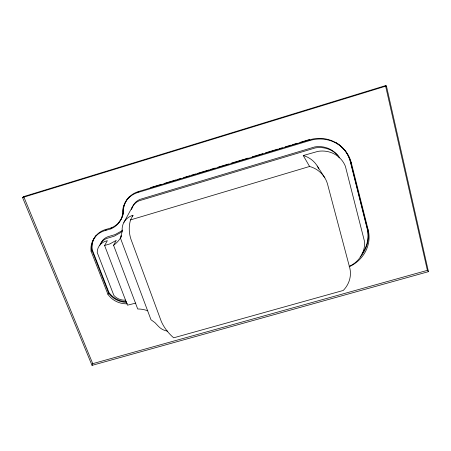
<?xml version="1.0" encoding="UTF-8"?>
<svg xmlns="http://www.w3.org/2000/svg" width="451" height="451" viewBox="0 0 451 451"><rect width="100%" height="100%" fill="white"/><g stroke="black" fill="none" stroke-linecap="round" stroke-linejoin="round"><path stroke-width="0.68" d="M167.789 331.203A15.3 13.958 9 0 1 158.442 326.344L154.975 322.657L150.984 319.748L120.406 238.021L122.165 231.594L122.131 228.629A16.089 15.131 22.2 0 1 131.134 215.928L132.949 215.279A34.394 32.686 18 0 0 132.639 216.424M92.038 365.372L92.743 363.658L23.7 196.591L385.509 85.628L386.428 85.961L428.45 271.66L92.038 365.372L22.55 197.527L23.7 196.591M127.464 303.777A21.005 19.263 17.3 0 1 107.958 294.39L108.601 292.987L91.846 250.074A21.344 19.759 22.8 0 1 106.425 229.288L111.527 227.766A21.597 20.154 30 0 0 123.174 213.137A23.007 21.817 24 0 1 138.35 191.585L309.482 139.861A34 32.517 -34.5 0 1 350.664 162.202L351.346 162.958L368.219 230.106A32.991 30.758 -22.8 0 1 349.384 266.654M349.142 266.389A25.419 23.627 -22.3 0 0 364.447 241.195L345.376 166.227A26.367 25.16 -33.4 0 0 317.921 151.378L303.241 155.539L309.595 166.47A27.252 26.124 -26.5 0 1 327.409 183.63L349.891 268.413A26.13 24.123 -16.9 0 1 343.256 290.455L173.68 337.81A49.96 46.064 3.8 0 1 161.362 321.602L131.754 241.386A35.246 33.413 17.6 0 1 130.542 219.902L132.949 215.279M120.406 238.021L121.691 235.574M147.827 310.807A26.434 23.796 12.1 0 0 140.182 309.087L137.707 308.98L113.584 245.293L116.234 240.377L109.931 243.895L104.593 245.479L127.475 305.186L135.813 303.1M123.878 222.405L132.453 206.778M107.958 294.39L91.096 251.269A21.456 19.855 22.7 0 1 105.748 230.388L110.873 228.86A21.716 20.256 29.9 0 0 122.582 214.157A23.131 21.93 23.9 0 1 137.837 192.492L138.35 191.585M122.582 214.157L123.174 213.137M104.593 245.479L107.372 240.682L105.049 241.386A13.429 12.402 22.5 0 0 97.213 252.504L113.877 295.422A13.141 12.025 17.1 0 0 125.457 300.152M110.873 228.86L111.527 227.766M105.748 230.388L106.425 229.288M91.096 251.269L91.846 250.074M113.584 245.293L113.686 245.226A32.032 29.693 28.8 0 0 121.195 236.848M22.55 197.527L386.428 85.961M150.668 187.537L161.419 184.29M164.108 183.478L176.206 179.819M177.553 179.413L180.913 178.399M183.602 177.587L189.651 175.755M190.993 175.349L195.7 173.928M197.042 173.522L209.14 169.864M210.487 169.458L215.189 168.037M217.878 167.22L228.634 163.972M231.318 163.161L243.416 159.502M244.763 159.096L248.123 158.081M252.154 156.858L262.91 153.611M265.6 152.799L277.698 149.14M279.039 148.734L282.399 147.719M285.088 146.902L291.137 145.075M292.485 144.67L297.186 143.249M299.876 142.431L309.285 139.59M137.837 192.492L309.938 140.492A34.191 32.686 -34.3 0 1 351.346 162.958M130.542 219.902L309.595 166.47M92.743 363.658L427.385 270.363L428.45 271.66M309.482 139.861L309.938 140.492M350.664 162.202L367.458 229.012L368.219 230.106M317.273 166.036L324.805 177.812M385.509 85.628L427.385 270.363M367.458 229.012A32.81 30.606 -22.9 0 1 360.157 256.969M126.235 302.356A20.893 19.173 17.3 0 1 108.601 292.987M122.182 231.278A30.144 28.114 29.9 0 1 120.423 232.705L114.25 236.177L106.802 238.404A13.237 12.25 22.7 0 0 99.812 245.214M131.314 209.563A14.793 14.02 23.9 0 1 139.15 200.78L315.407 147.889A25.622 24.495 -34.3 0 1 339.642 157.805M132.092 208.142A14.674 13.925 24.1 0 1 139.866 199.427L314.713 146.93A25.419 24.315 -34.5 0 1 339.456 157.844M100.815 243.546A13.135 12.166 22.8 0 1 107.755 236.781L115.146 234.571L121.274 231.126A29.907 27.917 30.1 0 0 122.593 230.078M303.241 155.539A25.109 24.207 -29.2 0 1 318.784 168.956M335.55 142.375A33.915 32.444 -34.6 0 1 350.371 161.881L367.137 228.544A32.731 30.544 -22.9 0 1 362.035 253.733M126.466 301.742A20.847 19.134 17.4 0 1 108.877 292.389L92.162 249.561A21.293 19.72 22.8 0 1 95.99 235.597M118.85 222.332A21.547 20.109 30.1 0 0 123.422 212.709A22.95 21.772 24.1 0 1 129.403 196.675"/></g></svg>
